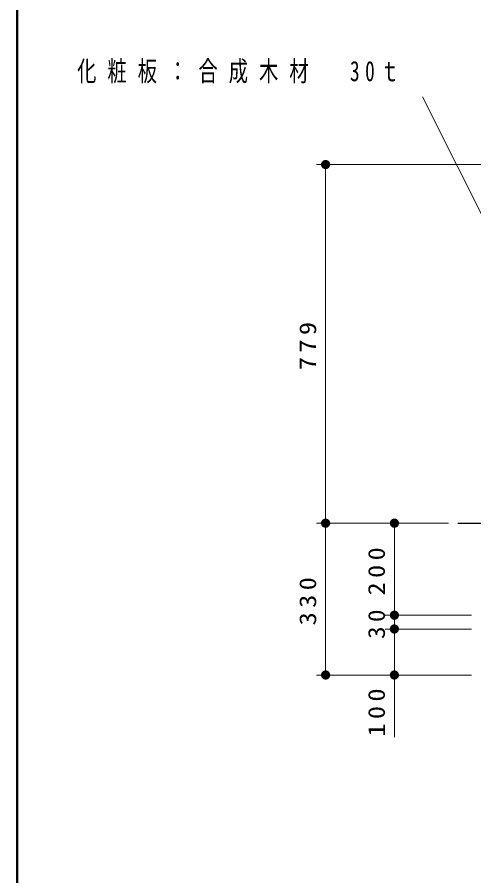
# Model space of a CAD drawing. Units: millimetres on the paper, scale 1:20. Extents: x -385 to 0, y 0 to 267.
# Drawn here: x -385 to -335.4, y 68.4 to 161.8 of the extents above; entities that cross this region are included whole.
import ezdxf

# ---------------------------------------------------------------- set-up
doc = ezdxf.new("R2010")
doc.units = ezdxf.units.MM
doc.layers.add('LY_1', color=7, linetype='Continuous', lineweight=13)
doc.layers.add('LY_2', color=7, linetype='Continuous', lineweight=13)
doc.styles.add('ＭＳ ゴシック', font='')
doc.styles.get('ＭＳ ゴシック').set_extended_font_data('MS Gothic')

# ---------------------------------------------------------------- blocks, each defined once
blk = doc.blocks.new('filled_dot')
at = {"color": 0, "linetype": 'Continuous', "lineweight": -2, "const_width": 1.25}
blk.add_lwpolyline([(-0.625, 0, 1), (0.625, 0, 1)], format="xyb", close=True, dxfattribs=at)

msp = doc.modelspace()

# ---------------------------------------------------------------- linework, layer by layer
at = {"layer": 'LY_1'}
for p, q in [((-330.603, 132.493), (-340.926, 153.113)), ((-326.853, 145.737), (-352.466, 145.737)), ((-351.466, 106.763), (-351.466, 145.737)), ((-338.103, 106.763), (-352.466, 106.763)), ((-351.466, 90.263), (-351.466, 106.763)), ((-343.99, 96.763), (-343.99, 106.763)), ((-335.603, 96.763), (-344.99, 96.763)), ((-343.99, 95.263), (-343.99, 96.763)), ((-335.603, 95.263), (-344.99, 95.263)), ((-343.99, 83.503), (-343.99, 95.263)), ((-344.99, 90.263), (-352.466, 90.263)), ((-335.603, 90.263), (-344.99, 90.263))]:
    msp.add_line(p, q, dxfattribs=at)
at = {"layer": 'LY_1', "lineweight": 25}
msp.add_line((-337.103, 106.763), (-332.103, 106.763), dxfattribs=at)
at = {"layer": 'LY_2', "lineweight": 50}
msp.add_line((-385, 267), (-385, 0), dxfattribs=at)

# ---------------------------------------------------------------- block references
at = {"layer": 'LY_1', "xscale": 0.4, "yscale": 0.4}
for p, rotation in [((-351.466, 145.737), 270), ((-351.466, 106.763), 90), ((-351.466, 106.763), 270), ((-343.99, 106.763), 270), ((-343.99, 96.763), 270), ((-343.99, 95.263), 270), ((-343.99, 95.263), 90), ((-351.466, 90.263), 90), ((-343.99, 90.263), 90)]:
    msp.add_blockref('filled_dot', p, dxfattribs=dict(at, rotation=rotation))

# ---------------------------------------------------------------- texts
at = {"layer": 'LY_1', "insert": (-378.486, 155.763), "char_height": 2.199, "attachment_point": 4, "style": 'ＭＳ ゴシック'}
msp.add_mtext('\\T1.57;\\W0.7;化粧板：合成木材\u300030ｔ', dxfattribs=at)
at = {"layer": 'LY_1', "char_height": 1.833, "attachment_point": 8, "rotation": 90, "style": 'ＭＳ ゴシック'}
for s, insert in [('\\T1.33;\\W1.15;779', (-352.466, 126.25)), ('\\T1.33;\\W1.15;200', (-344.99, 101.763)), ('\\T1.33;\\W1.15;330', (-352.466, 98.513)), ('\\T1.34;\\W1.1;30', (-344.99, 96.013)), ('\\T1.33;\\W1.15;100', (-344.99, 86.42))]:
    msp.add_mtext(s, dxfattribs=dict(at, insert=insert))

doc.saveas('drawing.dxf')
